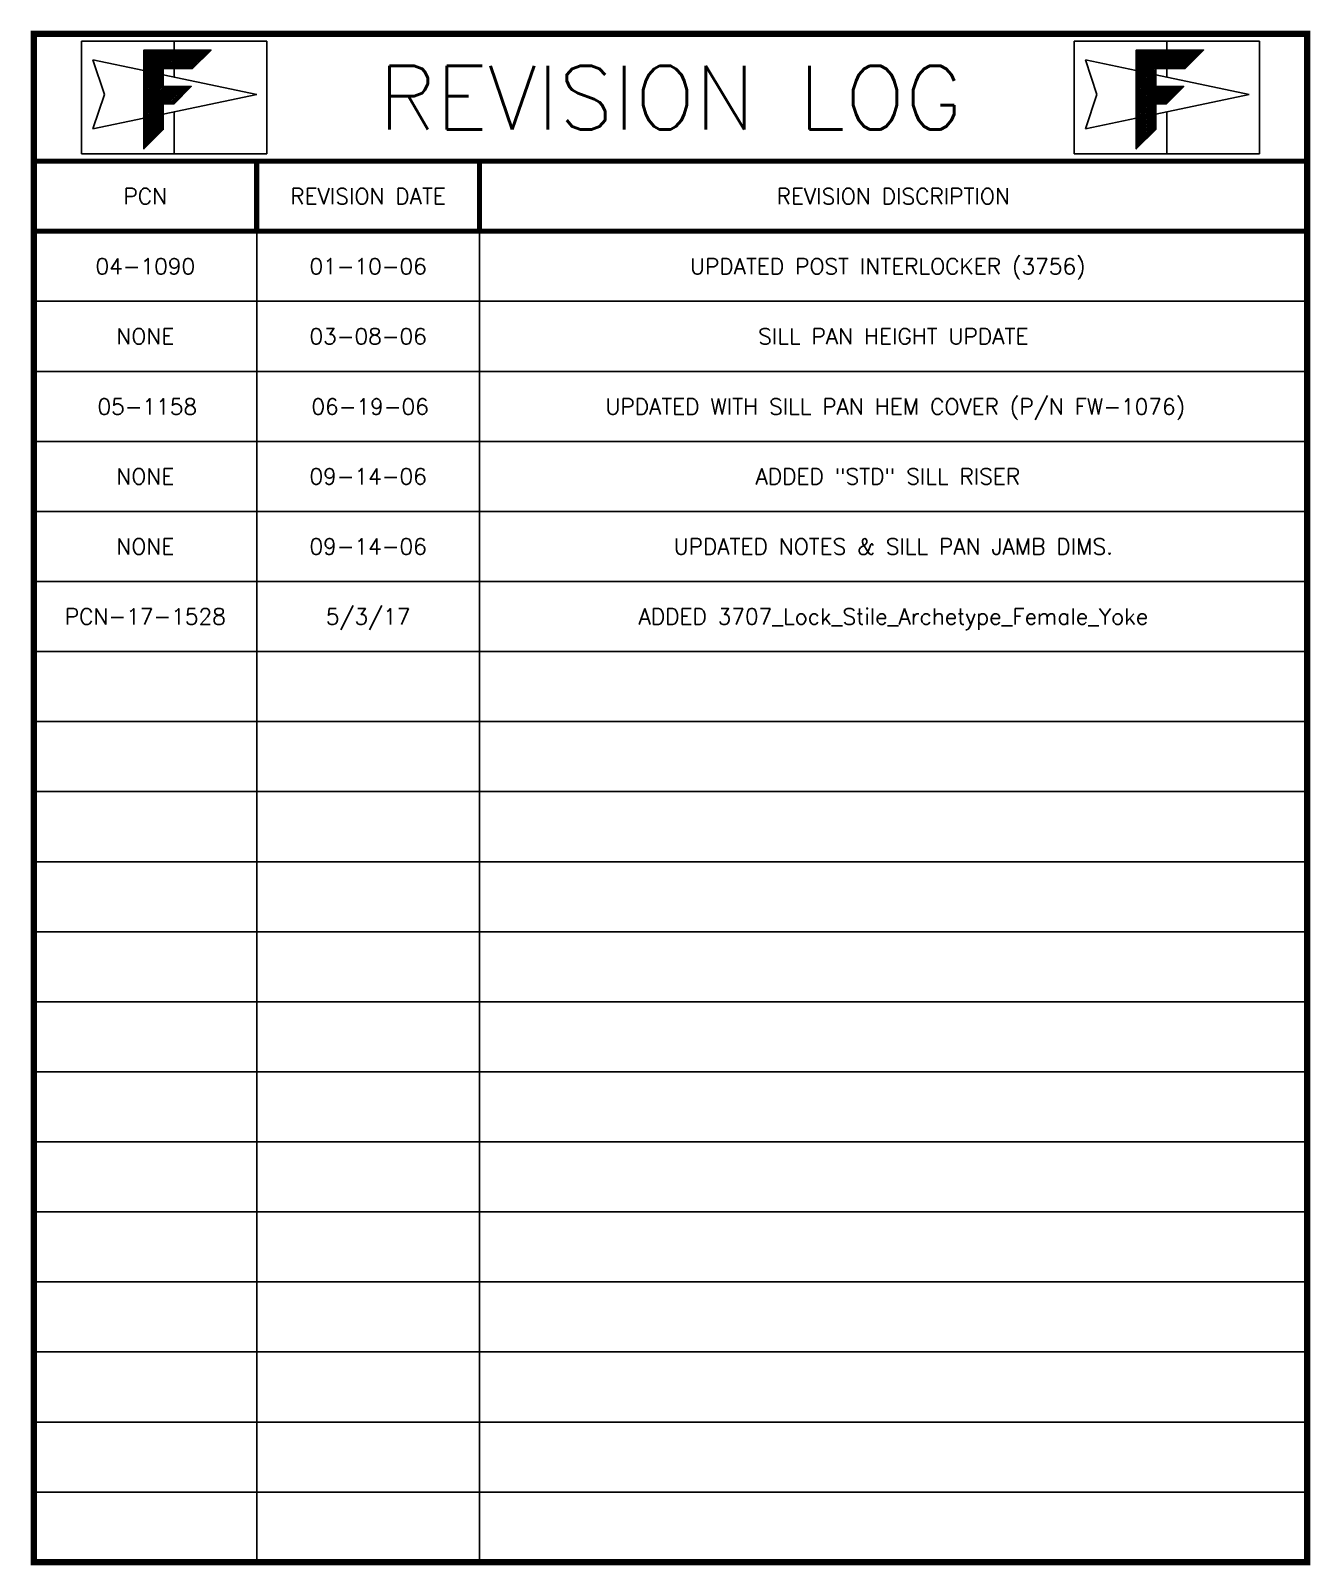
# Model space of a CAD drawing. Extents: x -28 to 139, y -71 to 26.
# Drawn here: x 20.31 to 40.41, y 2.37 to 26.47 of the extents above; entities that cross this region are included whole.
import ezdxf
from ezdxf.enums import TextEntityAlignment as Align

# ---------------------------------------------------------------- set-up
doc = ezdxf.new("R2010")
doc.units = 0
doc.header["$MEASUREMENT"] = 0
doc.layers.get('0').update_dxf_attribs({"linetype": 'CONTINUOUS'})
doc.layers.add('REVISION LOG', color=7, linetype='CONTINUOUS')
doc.styles.get("Standard").update_dxf_attribs({"font": 'simplex.shx'})

# ---------------------------------------------------------------- blocks, each defined once
blk = doc.blocks.new('*X15')
at = {"color": 0}
for p, q in [((7.2329, 10.2346), (7.4628, 10.4645)), ((7.2329, 10.2452), (7.4522, 10.4645)), ((7.2329, 10.2558), (7.4416, 10.4645)), ((7.2329, 10.2664), (7.431, 10.4645)), ((7.2329, 10.277), (7.4204, 10.4645)), ((7.2329, 10.2876), (7.4098, 10.4645)), ((7.2329, 10.2982), (7.3992, 10.4645)), ((7.2329, 10.3089), (7.3886, 10.4645)), ((7.2329, 10.3195), (7.378, 10.4645)), ((7.2329, 10.3301), (7.3674, 10.4645)), ((7.2329, 10.3407), (7.3568, 10.4645)), ((7.2329, 10.3513), (7.3462, 10.4645)), ((7.2329, 10.3619), (7.3356, 10.4645)), ((7.2329, 10.3725), (7.325, 10.4645)), ((7.2329, 10.3831), (7.3143, 10.4645)), ((7.2329, 10.3937), (7.3037, 10.4645)), ((7.2329, 10.4043), (7.2931, 10.4645)), ((7.2329, 10.4149), (7.2825, 10.4645)), ((7.2329, 10.4255), (7.2719, 10.4645)), ((7.2329, 10.4361), (7.2613, 10.4645)), ((7.2329, 10.4467), (7.2507, 10.4645)), ((7.2329, 10.4573), (7.2401, 10.4645)), ((7.3549, 10.3369), (7.2329, 10.4589)), ((7.3549, 10.3263), (7.2329, 10.4483)), ((7.3549, 10.3157), (7.2329, 10.4377)), ((7.3549, 10.3051), (7.2329, 10.4271)), ((7.3549, 10.2945), (7.2329, 10.4164)), ((7.3549, 10.3475), (7.2379, 10.4645)), ((7.3646, 10.3484), (7.2485, 10.4645)), ((7.3752, 10.3484), (7.2591, 10.4645)), ((7.3858, 10.3484), (7.2697, 10.4645)), ((7.3965, 10.3484), (7.2803, 10.4645)), ((7.4071, 10.3484), (7.2909, 10.4645)), ((7.4177, 10.3484), (7.3015, 10.4645)), ((7.4283, 10.3484), (7.3122, 10.4645)), ((7.4389, 10.3484), (7.3228, 10.4645)), ((7.4495, 10.3484), (7.3334, 10.4645)), ((7.4601, 10.3484), (7.344, 10.4645)), ((7.4707, 10.3484), (7.3546, 10.4645)), ((7.3573, 10.3484), (7.4734, 10.4645)), ((7.4813, 10.3484), (7.3652, 10.4645)), ((7.3679, 10.3484), (7.4841, 10.4645)), ((7.4919, 10.3484), (7.3758, 10.4645)), ((7.3785, 10.3484), (7.4947, 10.4645)), ((7.5025, 10.3484), (7.3864, 10.4645)), ((7.3892, 10.3484), (7.5053, 10.4645)), ((7.5131, 10.3484), (7.397, 10.4645)), ((7.3998, 10.3484), (7.5159, 10.4645)), ((7.5237, 10.3484), (7.4076, 10.4645)), ((7.4104, 10.3484), (7.5265, 10.4645)), ((7.5343, 10.3484), (7.4182, 10.4645)), ((7.421, 10.3484), (7.5371, 10.4645)), ((7.5422, 10.3511), (7.4288, 10.4645)), ((7.4316, 10.3484), (7.5477, 10.4645)), ((7.5476, 10.3564), (7.4394, 10.4645)), ((7.4422, 10.3484), (7.5583, 10.4645)), ((7.5529, 10.3617), (7.45, 10.4645)), ((7.4528, 10.3484), (7.5689, 10.4645)), ((7.5582, 10.367), (7.4606, 10.4645)), ((7.4634, 10.3484), (7.5795, 10.4645)), ((7.5635, 10.3723), (7.4713, 10.4645)), ((7.474, 10.3484), (7.5901, 10.4645)), ((7.5688, 10.3776), (7.4819, 10.4645)), ((7.4846, 10.3484), (7.6007, 10.4645)), ((7.5741, 10.3829), (7.4925, 10.4645)), ((7.4952, 10.3484), (7.6113, 10.4645)), ((7.5794, 10.3882), (7.5031, 10.4645)), ((7.5058, 10.3484), (7.6219, 10.4645)), ((7.5847, 10.3935), (7.5137, 10.4645)), ((7.5164, 10.3484), (7.6325, 10.4645)), ((7.59, 10.3988), (7.5243, 10.4645)), ((7.527, 10.3484), (7.6432, 10.4645)), ((7.5953, 10.4041), (7.5349, 10.4645)), ((7.5376, 10.3484), (7.6538, 10.4645)), ((7.6006, 10.4094), (7.5455, 10.4645)), ((7.6059, 10.4147), (7.5561, 10.4645)), ((7.6112, 10.42), (7.5667, 10.4645)), ((7.6165, 10.4253), (7.5773, 10.4645)), ((7.6218, 10.4306), (7.5879, 10.4645)), ((7.6271, 10.4359), (7.5985, 10.4645)), ((7.6324, 10.4412), (7.6091, 10.4645)), ((7.6377, 10.4465), (7.6197, 10.4645)), ((7.643, 10.4519), (7.6304, 10.4645)), ((7.6483, 10.4572), (7.641, 10.4645)), ((7.6536, 10.4625), (7.6516, 10.4645)), ((7.3549, 10.2839), (7.2329, 10.4058)), ((7.3549, 10.2733), (7.2329, 10.3952)), ((7.3549, 10.2627), (7.2329, 10.3846)), ((7.3549, 10.2521), (7.2329, 10.374)), ((7.3549, 10.2415), (7.2329, 10.3634)), ((7.4404, 10.1454), (7.2329, 10.3528)), ((7.2329, 10.224), (7.3549, 10.3459)), ((7.4351, 10.1401), (7.2329, 10.3422)), ((7.2329, 10.2134), (7.3549, 10.3353)), ((7.4298, 10.1348), (7.2329, 10.3316)), ((7.2329, 10.2028), (7.3549, 10.3247)), ((7.4245, 10.1295), (7.2329, 10.321)), ((7.2329, 10.1922), (7.3549, 10.3141)), ((7.4159, 10.1274), (7.2329, 10.3104)), ((7.2329, 10.1816), (7.3549, 10.3035)), ((7.4053, 10.1274), (7.2329, 10.2998)), ((7.2329, 10.171), (7.3549, 10.2929)), ((7.3947, 10.1274), (7.2329, 10.2892)), ((7.2329, 10.1604), (7.3549, 10.2823)), ((7.3841, 10.1274), (7.2329, 10.2786)), ((7.2329, 10.1498), (7.3549, 10.2717)), ((7.3735, 10.1274), (7.2329, 10.268)), ((7.2329, 10.1391), (7.3549, 10.2611)), ((7.3629, 10.1274), (7.2329, 10.2574)), ((7.2329, 10.1285), (7.3549, 10.2505)), ((7.3549, 10.1248), (7.2329, 10.2467)), ((7.2329, 10.1179), (7.3549, 10.2399)), ((7.3549, 10.1142), (7.2329, 10.2361)), ((7.2329, 10.0119), (7.4571, 10.236)), ((7.2329, 10.0225), (7.4465, 10.236)), ((7.2329, 10.0331), (7.4359, 10.236)), ((7.2329, 10.0437), (7.4253, 10.236)), ((7.2329, 10.0543), (7.4147, 10.236)), ((7.2329, 10.0649), (7.4041, 10.236)), ((7.2329, 10.0755), (7.3935, 10.236)), ((7.2329, 10.0861), (7.3828, 10.236)), ((7.2329, 10.0967), (7.3722, 10.236)), ((7.2329, 10.1073), (7.3616, 10.236)), ((7.3549, 10.1036), (7.2329, 10.2255)), ((7.3591, 10.1274), (7.4677, 10.236)), ((7.4457, 10.1507), (7.3603, 10.236)), ((7.3697, 10.1274), (7.4783, 10.236)), ((7.451, 10.156), (7.3709, 10.236)), ((7.3803, 10.1274), (7.4889, 10.236)), ((7.4563, 10.1613), (7.3815, 10.236)), ((7.3909, 10.1274), (7.4995, 10.236)), ((7.4616, 10.1666), (7.3921, 10.236)), ((7.4015, 10.1274), (7.5101, 10.236)), ((7.4669, 10.1719), (7.4028, 10.236)), ((7.4121, 10.1274), (7.5207, 10.236)), ((7.4722, 10.1772), (7.4134, 10.236)), ((7.4775, 10.1825), (7.424, 10.236)), ((7.4828, 10.1878), (7.4346, 10.236)), ((7.4881, 10.1931), (7.4452, 10.236)), ((7.4934, 10.1984), (7.4558, 10.236)), ((7.4987, 10.2037), (7.4664, 10.236)), ((7.504, 10.209), (7.477, 10.236)), ((7.5093, 10.2143), (7.4876, 10.236)), ((7.5146, 10.2196), (7.4982, 10.236)), ((7.5199, 10.2249), (7.5088, 10.236)), ((7.5252, 10.2302), (7.5194, 10.236)), ((7.5305, 10.2355), (7.53, 10.236)), ((7.3549, 10.093), (7.2329, 10.2149)), ((7.3549, 10.0824), (7.2329, 10.2043)), ((7.3549, 10.0718), (7.2329, 10.1937)), ((7.3549, 10.0612), (7.2329, 10.1831)), ((7.3549, 10.0506), (7.2329, 10.1725)), ((7.3549, 10.0399), (7.2329, 10.1619)), ((7.3549, 10.0293), (7.2329, 10.1513)), ((7.3549, 10.0187), (7.2329, 10.1407)), ((7.3549, 10.0081), (7.2329, 10.1301)), ((7.2329, 10.0013), (7.3549, 10.1232)), ((7.3549, 9.9975), (7.2329, 10.1195)), ((7.2329, 9.9907), (7.3549, 10.1126)), ((7.3549, 9.9869), (7.2329, 10.1089)), ((7.2329, 9.98), (7.3549, 10.102)), ((7.3549, 9.9763), (7.2329, 10.0983)), ((7.2329, 9.9694), (7.3549, 10.0914)), ((7.3549, 9.9657), (7.2329, 10.0876)), ((7.2329, 9.9588), (7.3549, 10.0808)), ((7.3501, 9.9599), (7.2329, 10.077)), ((7.2329, 9.9482), (7.3549, 10.0702)), ((7.3448, 9.9546), (7.2329, 10.0664)), ((7.2329, 9.9376), (7.3549, 10.0596)), ((7.3395, 9.9493), (7.2329, 10.0558)), ((7.2329, 9.927), (7.3549, 10.049)), ((7.3342, 9.944), (7.2329, 10.0452)), ((7.2329, 9.9164), (7.3549, 10.0383)), ((7.3289, 9.9387), (7.2329, 10.0346)), ((7.2329, 9.9058), (7.3549, 10.0277)), ((7.3236, 9.9334), (7.2329, 10.024)), ((7.2329, 9.8952), (7.3549, 10.0171)), ((7.3183, 9.9281), (7.2329, 10.0134)), ((7.2329, 9.8846), (7.3549, 10.0065)), ((7.313, 9.9228), (7.2329, 10.0028)), ((7.2329, 9.874), (7.3549, 9.9959)), ((7.3077, 9.9175), (7.2329, 9.9922)), ((7.2329, 9.8634), (7.3549, 9.9853)), ((7.3024, 9.9122), (7.2329, 9.9816)), ((7.2329, 9.8528), (7.3549, 9.9747)), ((7.2971, 9.9069), (7.2329, 9.971)), ((7.2918, 9.9015), (7.2329, 9.9604)), ((7.2865, 9.8962), (7.2329, 9.9498)), ((7.2811, 9.8909), (7.2329, 9.9392)), ((7.2758, 9.8856), (7.2329, 9.9285)), ((7.2705, 9.8803), (7.2329, 9.9179)), ((7.2652, 9.875), (7.2329, 9.9073)), ((7.2599, 9.8697), (7.2329, 9.8967)), ((7.2546, 9.8644), (7.2329, 9.8861)), ((7.2493, 9.8591), (7.2329, 9.8755)), ((7.244, 9.8538), (7.2329, 9.8649)), ((7.2387, 9.8485), (7.2329, 9.8543)), ((7.2334, 9.8432), (7.2329, 9.8437))]:
    blk.add_line(p, q, dxfattribs=at)

msp = doc.modelspace()

# ---------------------------------------------------------------- linework, layer by layer
at = {"layer": 'REVISION LOG', "color": 151}
for p, q in [((21.10547, 26.3076), (24.0166, 26.3076)), ((21.10547, 26.3076), (21.10547, 24.53714)), ((22.56103, 26.3076), (22.56103, 26.16912)), ((24.0166, 26.3076), (24.0166, 24.53714)), ((36.69434, 26.3076), (39.60547, 26.3076)), ((36.69434, 26.3076), (36.69434, 24.53714)), ((38.1499, 26.3076), (38.1499, 26.16912)), ((39.60547, 26.3076), (39.60547, 24.53714)), ((22.56103, 25.87883), (22.56103, 25.74499)), ((38.1499, 25.87883), (38.1499, 25.74499)), ((22.56103, 25.19957), (22.56103, 24.53714)), ((38.1499, 25.19957), (38.1499, 24.53714)), ((21.10547, 24.53714), (24.0166, 24.53714)), ((36.69434, 24.53714), (39.60547, 24.53714))]:
    msp.add_line(p, q, dxfattribs=at)
at = {"layer": 'REVISION LOG', "color": 1}
for p, q in [((22.08323, 25.84539), (21.28426, 26.01328)), ((21.28426, 26.01328), (21.46416, 25.47254)), ((37.6721, 25.84539), (36.87313, 26.01328)), ((36.87313, 26.01328), (37.05303, 25.47254)), ((23.85762, 25.47254), (22.38809, 25.78133)), ((39.44648, 25.47254), (37.97696, 25.78133)), ((21.46416, 25.47254), (21.28426, 24.93077)), ((23.85762, 25.47254), (22.38809, 25.16316)), ((37.05303, 25.47254), (36.87313, 24.93077)), ((39.44648, 25.47254), (37.97696, 25.16316)), ((22.08323, 25.09898), (21.28426, 24.93077)), ((37.6721, 25.09898), (36.87313, 24.93077))]:
    msp.add_line(p, q, dxfattribs=at)
at = {"layer": 'REVISION LOG'}
for p, q in [((27.35547, 24.42237), (27.35547, 2.42237)), ((23.85547, 23.32237), (23.85547, 2.42237)), ((20.35547, 22.22237), (40.35547, 22.22237)), ((20.35547, 21.12237), (40.35547, 21.12237)), ((20.35547, 20.02237), (40.35547, 20.02237)), ((20.35547, 18.92237), (40.35547, 18.92237)), ((20.35547, 17.82237), (40.35547, 17.82237)), ((20.35547, 16.72237), (40.35547, 16.72237)), ((20.35547, 15.62237), (40.35547, 15.62237)), ((20.35547, 14.52237), (40.35547, 14.52237)), ((20.35547, 13.42237), (40.35547, 13.42237)), ((20.35547, 12.32237), (40.35547, 12.32237)), ((20.35547, 11.22237), (40.35547, 11.22237)), ((20.35547, 10.12237), (40.35547, 10.12237)), ((20.35547, 9.02237), (40.35547, 9.02237)), ((20.35547, 7.92237), (40.35547, 7.92237)), ((20.35547, 6.82237), (40.35547, 6.82237)), ((20.35547, 5.72237), (40.35547, 5.72237)), ((20.35547, 4.62237), (40.35547, 4.62237)), ((20.35547, 3.52237), (40.35547, 3.52237))]:
    msp.add_line(p, q, dxfattribs=at)
at = {"layer": 'REVISION LOG', "const_width": 0.1}
msp.add_lwpolyline([(40.35547, 2.42237), (40.35547, 26.42237), (20.35547, 26.42237), (20.35547, 2.42237), (40.35547, 2.42237), (40.35547, 2.42237)], close=True, dxfattribs=at)
at = {"layer": 'REVISION LOG', "color": 151}
for points in [[(22.38809, 24.91953), (22.38809, 25.32635), (22.55688, 25.32635), (22.38809, 25.32635), (22.38809, 24.91953), (22.08323, 24.61467), (22.08323, 26.16912), (23.14007, 26.16912), (22.84978, 25.87883), (22.38809, 25.87883), (22.38809, 25.59791), (22.82844, 25.59791), (22.38809, 25.59791), (22.38809, 25.87883), (22.84978, 25.87883), (23.14007, 26.16912), (22.08323, 26.16912), (22.08323, 24.61467), (22.38809, 24.91953), (22.38809, 25.32635), (22.55688, 25.32635), (22.82844, 25.59791), (22.38809, 25.59791), (22.38809, 25.87883), (22.84978, 25.87883), (23.14007, 26.16912), (22.08323, 26.16912), (22.08323, 24.61467)], [(37.97696, 24.91953), (37.97696, 25.32635), (38.14575, 25.32635), (37.97696, 25.32635), (37.97696, 24.91953), (37.6721, 24.61467), (37.6721, 26.16912), (38.72894, 26.16912), (38.43865, 25.87883), (37.97696, 25.87883), (37.97696, 25.59791), (38.41731, 25.59791), (37.97696, 25.59791), (37.97696, 25.87883), (38.43865, 25.87883), (38.72894, 26.16912), (37.6721, 26.16912), (37.6721, 24.61467), (37.97696, 24.91953), (37.97696, 25.32635), (38.14575, 25.32635), (38.41731, 25.59791), (37.97696, 25.59791), (37.97696, 25.87883), (38.43865, 25.87883), (38.72894, 26.16912), (37.6721, 26.16912), (37.6721, 24.61467)]]:
    msp.add_lwpolyline(points, close=True, dxfattribs=at)
at = {"layer": 'REVISION LOG', "const_width": 0.08}
for points in [[(20.35547, 24.42237), (40.35547, 24.42237)], [(23.85547, 24.42237), (23.85547, 23.32237)], [(27.35547, 24.42237), (27.35547, 23.32237)], [(20.35547, 23.32237), (40.35547, 23.32237)]]:
    msp.add_lwpolyline(points, dxfattribs=at)

# ---------------------------------------------------------------- block references
at = {"layer": 'REVISION LOG', "color": 151, "xscale": 2.5, "yscale": 2.5, "zscale": 2.5}
for p in [(4.00089, 0.00785), (19.58976, 0.00785)]:
    msp.add_blockref('*X15', p, dxfattribs=at)

# ---------------------------------------------------------------- texts
at = {"layer": 'REVISION LOG'}
for s, height, p in [('REVISION LOG', 1, (30.35547, 25.42237)), ('PCN', 0.25, (22.10547, 23.87237)), ('REVISION DATE', 0.25, (25.60547, 23.87237)), ('REVISION DISCRIPTION', 0.25, (33.85547, 23.87237)), ('04-1090', 0.25, (22.10547, 22.77237)), ('01-10-06', 0.25, (25.60547, 22.77237)), ('UPDATED POST INTERLOCKER (3756) ', 0.25, (33.85547, 22.77237)), ('NONE', 0.25, (22.10547, 21.67237)), ('03-08-06', 0.25, (25.60547, 21.67237)), ('SILL PAN HEIGHT UPDATE', 0.25, (33.85547, 21.67237)), ('UPDATED WITH SILL PAN HEM COVER (P/N FW-1076)', 0.25, (33.8865, 20.5688)), ('05-1158', 0.25, (22.1365, 20.5688)), ('06-19-06', 0.25, (25.6365, 20.5688)), ('NONE', 0.25, (22.10547, 19.47237)), ('09-14-06', 0.25, (25.60547, 19.47237)), ('ADDED "STD" SILL RISER ', 0.25, (33.85547, 19.47237)), ('NONE', 0.25, (22.10547, 18.37237)), ('09-14-06', 0.25, (25.60547, 18.37237)), ('UPDATED NOTES & SILL PAN JAMB DIMS.', 0.25, (33.85547, 18.37237)), ('PCN-17-1528', 0.25, (22.10547, 17.27237)), ('5/3/17', 0.25, (25.60547, 17.27237)), ('ADDED 3707_Lock_Stile_Archetype_Female_Yoke', 0.25, (33.85547, 17.27237))]:
    msp.add_text(s, height=height, dxfattribs=at).set_placement(p, align=Align.MIDDLE_CENTER)

doc.saveas('drawing.dxf')
